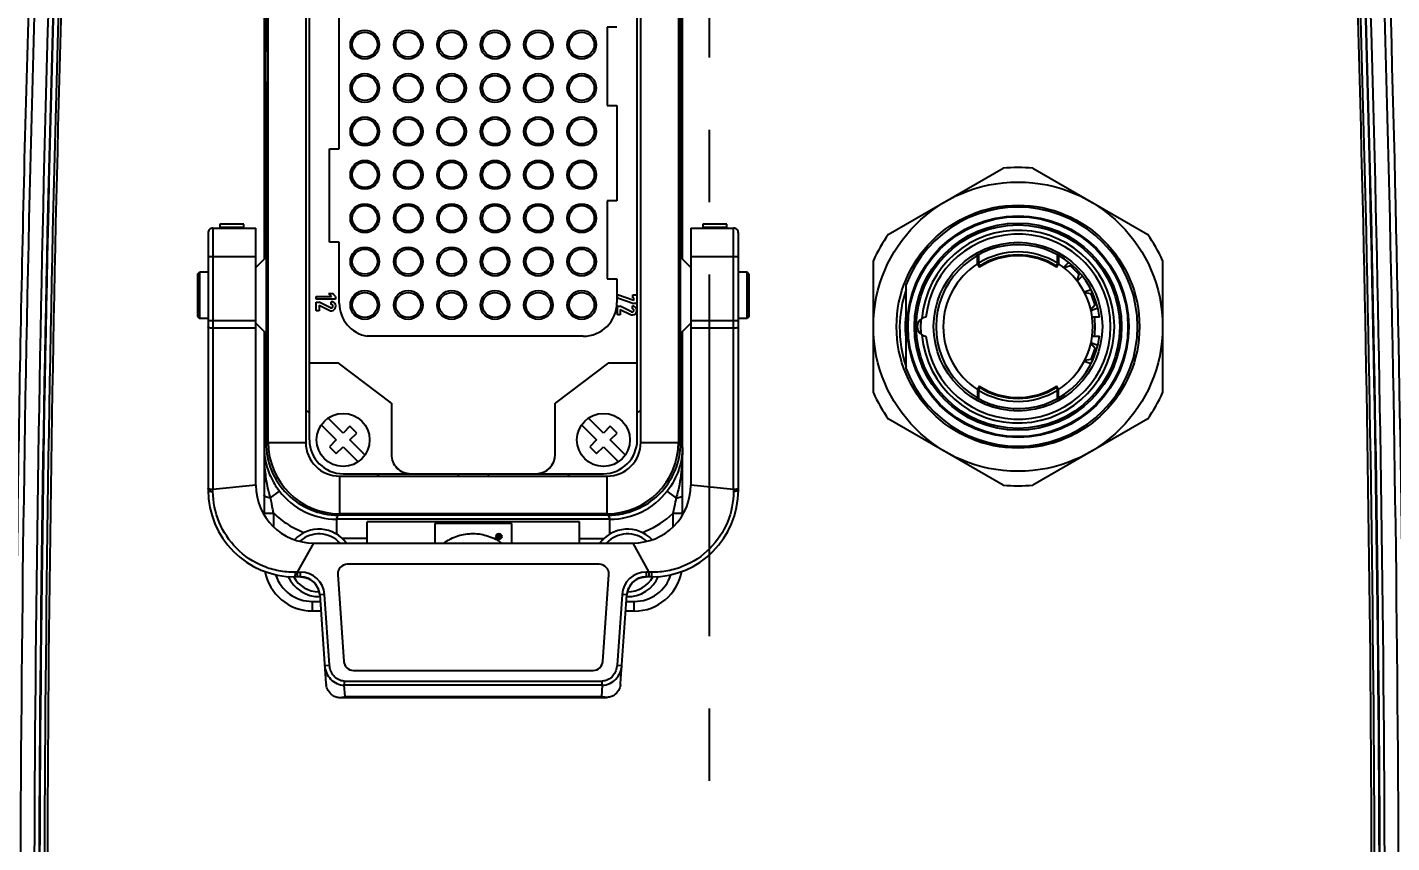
# Model space of a CAD drawing. Header units: millimetres. Extents: x 5828 to 6704, y 123 to 421.
# Drawn here: x 6359.68 to 6366.76, y 234.54 to 238.76 of the extents above; entities that cross this region are included whole.
import ezdxf

# ---------------------------------------------------------------- set-up
doc = ezdxf.new("R2010")
doc.units = ezdxf.units.MM
doc.linetypes.add('CENTER', pattern=[0.6, 0.375, -0.075, 0.075, -0.075])
for name, color, linetype in [('中心线', 7, 'Continuous'), ('外形图', 7, 'Continuous'), ('尺寸标注', 7, 'Continuous')]:
    doc.layers.add(name, color=color, linetype=linetype)
doc.styles.add('微软雅黑', font='msyh.ttc', dxfattribs={"height": 1.5})
doc.dimstyles.new('尺寸标注_1_20比例', dxfattribs={"dimtxt": 1.5, "dimasz": 1.25, "dimexe": 0.5, "dimexo": 0.4, "dimgap": 0.5, "dimtad": 1, "dimdec": 1, "dimlfac": 20, "dimdsep": 46, "dimtxsty": '微软雅黑', "dimcen": 0.09, "dimadec": 0, "dimazin": 0, "dimtp": 0.01, "dimtm": 0.01, "dimtfac": 1, "dimtdec": 1, "dimtofl": 0, "dimtmove": 0, "dimatfit": 3, "dimfxl": 1, "dimtolj": 1, "dimarcsym": 0})

# ---------------------------------------------------------------- blocks, each defined once
blk = doc.blocks.new('*D1095')
at = {"layer": 'Defpoints', "color": 0}
for p in [(6363.2184, 243.411), (6372.7472, 243.411), (6363.2184, 233.8858)]:
    blk.add_point(p, dxfattribs=at)
at = {"layer": '尺寸标注', "color": 0, "lineweight": -2}
for p, q in [((6363.6184, 243.411), (6373.2472, 243.411)), ((6372.7472, 235.1358), (6372.7472, 242.161)), ((6363.6184, 233.8858), (6373.2472, 233.8858))]:
    blk.add_line(p, q, dxfattribs=at)
at = {"layer": '尺寸标注', "color": 0}
for points in [[(6372.9555, 242.161), (6372.5388, 242.161), (6372.7472, 243.411)], [(6372.5388, 235.1358), (6372.9555, 235.1358), (6372.7472, 233.8858)]]:
    blk.add_solid(points, dxfattribs=at)
at = {"layer": '尺寸标注', "color": 0, "insert": (6371.4681, 238.6484), "char_height": 1.5, "attachment_point": 5, "rotation": 90, "style": '微软雅黑'}
blk.add_mtext('\\A1;\\A1;190', dxfattribs=at)

msp = doc.modelspace()

# ---------------------------------------------------------------- linework, layer by layer
at = {"layer": '中心线', "linetype": 'CENTER', "ltscale": 5}
msp.add_line((6363.2184, 232.6078), (6363.2184, 284.1719), dxfattribs=at)
at = {"layer": '外形图', "color": 7, "linetype": 'Continuous'}
for p, q in [((6360.9184, 240.5147), (6360.9184, 238.6434)), ((6360.9297, 236.6122), (6360.9297, 240.5122)), ((6361.1247, 240.5122), (6361.1247, 236.6122)), ((6361.1434, 236.6247), (6361.1434, 240.4997)), ((6362.8434, 236.6247), (6362.8434, 240.4997)), ((6362.8622, 236.6122), (6362.8622, 240.5122)), ((6363.0572, 240.5122), (6363.0572, 236.6122)), ((6363.0684, 236.6097), (6363.0684, 240.5147)), ((6360.9089, 239.5618), (6360.9089, 237.5625)), ((6363.0784, 237.562), (6363.0784, 239.5623)), ((6361.2984, 238.1347), (6361.2984, 238.9897)), ((6362.7384, 238.7647), (6362.6884, 238.7647)), ((6362.6884, 238.7647), (6362.6884, 238.3597)), ((6360.9157, 238.6434), (6360.9297, 238.6434)), ((6360.9157, 238.6434), (6360.9157, 238.4809)), ((6360.9157, 238.4809), (6360.9297, 238.4809)), ((6360.9184, 238.4809), (6360.9184, 236.6097)), ((6362.6884, 238.3597), (6362.7384, 238.3597)), ((6362.7384, 238.3597), (6362.7384, 237.8647)), ((6361.2484, 238.1347), (6361.2984, 238.1347)), ((6361.2484, 237.6497), (6361.2484, 238.1347)), ((6364.1458, 237.6898), (6364.7411, 238.0335)), ((6364.8958, 238.0335), (6365.4911, 237.6898)), ((6362.7384, 237.8647), (6362.6884, 237.8647)), ((6362.6884, 237.8647), (6362.6884, 237.4597)), ((6360.6184, 237.6979), (6360.6184, 236.3647)), ((6360.6434, 237.7229), (6360.8656, 237.7229)), ((6360.6434, 237.7229), (6360.6435, 236.3672)), ((6360.8031, 237.7435), (6360.6781, 237.7435)), ((6360.6781, 237.7435), (6360.6781, 237.7229)), ((6360.8031, 237.7433), (6360.6781, 237.7433)), ((6360.6781, 237.7274), (6360.8031, 237.7274)), ((6360.8031, 237.7229), (6360.8031, 237.7435)), ((6360.8656, 236.3897), (6360.8656, 237.7229)), ((6363.1213, 237.7229), (6363.3434, 237.7229)), ((6363.1213, 237.7229), (6363.1213, 236.3897)), ((6363.3087, 237.7435), (6363.1837, 237.7435)), ((6363.1837, 237.7435), (6363.1837, 237.7229)), ((6363.3087, 237.7433), (6363.1837, 237.7433)), ((6363.1837, 237.7274), (6363.3087, 237.7274)), ((6363.3087, 237.7229), (6363.3087, 237.7435)), ((6363.3434, 236.3672), (6363.3434, 237.7229)), ((6363.3684, 236.3647), (6363.3684, 237.6979)), ((6361.2984, 237.6497), (6361.2484, 237.6497)), ((6361.2984, 237.3346), (6361.2984, 237.6497)), ((6360.8656, 237.5747), (6360.6184, 237.5747)), ((6360.8656, 237.5192), (6360.9161, 237.5697)), ((6363.1213, 237.5192), (6363.0708, 237.5697)), ((6363.3684, 237.5747), (6363.1213, 237.5747)), ((6364.0684, 236.8685), (6364.0684, 237.5559)), ((6364.6084, 237.5378), (6364.6084, 237.5817)), ((6364.6134, 237.5845), (6364.6134, 237.541)), ((6365.0234, 237.541), (6365.0234, 237.5845)), ((6365.0284, 237.5817), (6365.0284, 237.5378)), ((6365.5684, 237.5559), (6365.5684, 236.8685)), ((6360.5634, 237.4847), (6360.5734, 237.4947)), ((6360.5634, 237.4847), (6360.5634, 237.2647)), ((6360.6184, 237.4947), (6360.5734, 237.4947)), ((6360.5734, 237.4947), (6360.5734, 237.2547)), ((6363.4134, 237.4947), (6363.3684, 237.4947)), ((6363.4234, 237.4847), (6363.4134, 237.4947)), ((6363.4134, 237.2547), (6363.4134, 237.4947)), ((6363.4234, 237.2647), (6363.4234, 237.4847)), ((6364.6084, 237.5378), (6364.6193, 237.521)), ((6364.6214, 237.5283), (6364.6134, 237.541)), ((6365.0234, 237.541), (6365.0155, 237.5283)), ((6365.0176, 237.521), (6365.0284, 237.5378)), ((6365.0815, 237.546), (6365.0548, 237.5192)), ((6365.0907, 237.5268), (6365.0567, 237.5177)), ((6365.0907, 237.5268), (6365.097, 237.5332)), ((6365.1331, 237.4844), (6365.0907, 237.5268)), ((6365.1331, 237.4844), (6365.124, 237.4505)), ((6365.1394, 237.4907), (6365.1331, 237.4844)), ((6362.6884, 237.4597), (6362.7384, 237.4597)), ((6362.7384, 237.4597), (6362.7384, 237.3372)), ((6364.2384, 236.9931), (6364.2384, 237.4313)), ((6365.1255, 237.4485), (6365.1522, 237.4753)), ((6361.1784, 237.3397), (6361.1934, 237.3397)), ((6361.1784, 237.2947), (6361.1784, 237.3397)), ((6361.1789, 237.369), (6361.2579, 237.369)), ((6361.1789, 237.354), (6361.1789, 237.369)), ((6361.2789, 237.354), (6361.1789, 237.354)), ((6361.2526, 237.3105), (6361.1934, 237.3397)), ((6361.2432, 237.384), (6361.2642, 237.384)), ((6361.2432, 237.384), (6361.2579, 237.369)), ((6361.2564, 237.3265), (6361.2564, 237.3415)), ((6361.2789, 237.369), (6361.2642, 237.384)), ((6361.2789, 237.369), (6361.2789, 237.354)), ((6362.8259, 237.3481), (6362.7409, 237.3772)), ((6362.7409, 237.3613), (6362.7409, 237.3772)), ((6362.7409, 237.3613), (6362.8259, 237.3322)), ((6362.8203, 237.3772), (6362.8409, 237.3772)), ((6362.8203, 237.3622), (6362.8203, 237.3772)), ((6362.8259, 237.3622), (6362.8203, 237.3622)), ((6362.8259, 237.3481), (6362.8259, 237.3622)), ((6362.8409, 237.3772), (6362.8409, 237.3322)), ((6365.1979, 237.4035), (6365.1624, 237.3906)), ((6365.1982, 237.3823), (6365.1636, 237.3884)), ((6365.1982, 237.3823), (6365.2066, 237.3854)), ((6365.2187, 237.3259), (6365.1982, 237.3823)), ((6360.5634, 237.2647), (6360.5734, 237.2547)), ((6361.1934, 237.2947), (6361.1784, 237.2947)), ((6361.1934, 237.323), (6361.246, 237.297)), ((6361.1934, 237.323), (6361.1934, 237.2947)), ((6362.7405, 237.3179), (6362.7555, 237.3179)), ((6362.7405, 237.2729), (6362.7405, 237.3179)), ((6362.7555, 237.2729), (6362.7405, 237.2729)), ((6362.8147, 237.2887), (6362.7555, 237.3179)), ((6362.7555, 237.3012), (6362.8081, 237.2753)), ((6362.7555, 237.3012), (6362.7555, 237.2729)), ((6362.8184, 237.3047), (6362.8184, 237.3197)), ((6362.8409, 237.3322), (6362.8259, 237.3322)), ((6363.4234, 237.2647), (6363.4134, 237.2547)), ((6365.2187, 237.3259), (6365.1961, 237.299)), ((6365.1966, 237.2966), (6365.2321, 237.3095)), ((6365.2271, 237.329), (6365.2187, 237.3259)), ((6360.6184, 237.2547), (6360.5734, 237.2547)), ((6360.6184, 237.2449), (6360.8656, 237.2449)), ((6360.8656, 237.2036), (6360.6435, 237.2036)), ((6360.8656, 237.2302), (6360.9161, 237.1797)), ((6363.1213, 237.2302), (6363.0708, 237.1797)), ((6363.1213, 237.2449), (6363.3684, 237.2449)), ((6363.3434, 237.2036), (6363.1213, 237.2036)), ((6363.4134, 237.2547), (6363.3684, 237.2547)), ((6365.2405, 237.2622), (6365.2027, 237.2622)), ((6360.9089, 237.1868), (6360.9089, 236.5863)), ((6362.5634, 237.1622), (6361.4434, 237.1622)), ((6363.0784, 236.2382), (6363.0784, 237.1873)), ((6365.2187, 237.0984), (6365.1961, 237.1253)), ((6365.2321, 237.1148), (6365.1966, 237.1277)), ((6365.2027, 237.1622), (6365.2405, 237.1622)), ((6365.1982, 237.042), (6365.2187, 237.0984)), ((6365.2187, 237.0984), (6365.2271, 237.0954)), ((6361.1434, 237.0247), (6361.293, 237.0247)), ((6361.5684, 236.8147), (6361.293, 237.0247)), ((6362.6939, 237.0247), (6362.4184, 236.8147)), ((6362.6939, 237.0247), (6362.8434, 237.0247)), ((6365.1624, 237.0338), (6365.1979, 237.0208)), ((6365.1982, 237.042), (6365.1636, 237.0359)), ((6365.2066, 237.039), (6365.1982, 237.042)), ((6364.6193, 236.9033), (6364.6084, 236.8865)), ((6364.6084, 236.8865), (6364.6084, 236.8427)), ((6364.6134, 236.8833), (6364.6214, 236.8961)), ((6364.6134, 236.8833), (6364.6134, 236.8399)), ((6365.0155, 236.8961), (6365.0234, 236.8833)), ((6365.0284, 236.8865), (6365.0176, 236.9033)), ((6365.0234, 236.8399), (6365.0234, 236.8833)), ((6365.0284, 236.8427), (6365.0284, 236.8865)), ((6361.5684, 236.8147), (6361.5684, 236.5497)), ((6362.4184, 236.5497), (6362.4184, 236.8147)), ((6361.2052, 236.7026), (6361.2831, 236.6247)), ((6361.3184, 236.66), (6361.2405, 236.738)), ((6362.5552, 236.7026), (6362.6331, 236.6247)), ((6362.6684, 236.66), (6362.5905, 236.738)), ((6364.7411, 236.3908), (6364.1458, 236.7345)), ((6365.4911, 236.7345), (6364.8958, 236.3908)), ((6361.3538, 236.6954), (6361.3184, 236.66)), ((6361.3892, 236.66), (6361.3538, 236.6954)), ((6361.3538, 236.6247), (6361.3892, 236.66)), ((6362.7038, 236.6954), (6362.6684, 236.66)), ((6362.7392, 236.66), (6362.7038, 236.6954)), ((6362.7038, 236.6247), (6362.7392, 236.66)), ((6360.9184, 236.6097), (6360.9084, 236.5863)), ((6360.9297, 236.6122), (6361.1247, 236.6122)), ((6361.2831, 236.6247), (6361.2477, 236.5893)), ((6361.2477, 236.5893), (6361.2831, 236.554)), ((6361.2831, 236.554), (6361.3184, 236.5893)), ((6361.3184, 236.5893), (6361.3964, 236.5114)), ((6361.4317, 236.5467), (6361.3538, 236.6247)), ((6362.6331, 236.6247), (6362.5977, 236.5893)), ((6362.5977, 236.5893), (6362.6331, 236.554)), ((6362.6331, 236.554), (6362.6684, 236.5893)), ((6362.6684, 236.5893), (6362.7464, 236.5114)), ((6362.7817, 236.5467), (6362.7038, 236.6247)), ((6362.8622, 236.6122), (6363.0572, 236.6122)), ((6363.0784, 236.5863), (6363.0684, 236.6097)), ((6360.9089, 236.5512), (6360.9089, 236.2375)), ((6361.2997, 236.4372), (6362.6872, 236.4372)), ((6361.2997, 236.4372), (6361.2997, 236.2422)), ((6361.3184, 236.4497), (6362.6684, 236.4497)), ((6362.6872, 236.2422), (6362.6872, 236.4372)), ((6360.8656, 236.3897), (6360.6435, 236.3672)), ((6360.6435, 236.3575), (6360.6435, 236.3672)), ((6360.9418, 236.3246), (6360.9876, 236.3599)), ((6363.0451, 236.3246), (6362.9993, 236.3599)), ((6363.3434, 236.3672), (6363.1213, 236.3897)), ((6363.3434, 236.3672), (6363.3434, 236.3575)), ((6360.9584, 236.2436), (6360.9084, 236.2436)), ((6360.9584, 236.1745), (6360.9584, 236.2436)), ((6361.2845, 236.214), (6361.2934, 236.2347)), ((6362.7024, 236.214), (6361.2845, 236.214)), ((6361.2845, 236.214), (6361.2845, 236.1366)), ((6362.6935, 236.2347), (6361.2934, 236.2347)), ((6362.6872, 236.2422), (6361.2997, 236.2422)), ((6362.6935, 236.2347), (6362.7024, 236.214)), ((6362.7024, 236.1366), (6362.7024, 236.214)), ((6363.0784, 236.2436), (6363.0284, 236.2436)), ((6363.0284, 236.2436), (6363.0284, 236.1743)), ((6362.5434, 236.2006), (6361.4434, 236.2006)), ((6361.4434, 236.0897), (6361.4434, 236.2006)), ((6362.1934, 236.1922), (6361.7934, 236.1922)), ((6361.7934, 236.1922), (6361.7934, 236.0897)), ((6362.1934, 236.0897), (6362.1934, 236.1922)), ((6362.5434, 236.0897), (6362.5434, 236.2006)), ((6361.0823, 235.9396), (6361.1656, 236.0897)), ((6361.1656, 236.0897), (6362.8213, 236.0897)), ((6361.4434, 236.114), (6361.314, 236.114)), ((6362.1274, 236.131), (6362.1213, 236.131)), ((6362.1213, 236.131), (6362.1213, 236.1176)), ((6362.1213, 236.1176), (6362.1245, 236.1176)), ((6362.1263, 236.1286), (6362.1245, 236.1286)), ((6362.1245, 236.1286), (6362.1245, 236.1253)), ((6362.1245, 236.1253), (6362.1263, 236.1253)), ((6362.1289, 236.1176), (6362.1245, 236.1227)), ((6362.1245, 236.1176), (6362.1245, 236.1227)), ((6362.1283, 236.1229), (6362.1325, 236.1176)), ((6362.1289, 236.1176), (6362.1325, 236.1176)), ((6362.5434, 236.114), (6362.6729, 236.114)), ((6362.8213, 236.0897), (6362.9046, 235.9396)), ((6361.0823, 235.9396), (6361.0688, 235.9392)), ((6361.0823, 235.9396), (6361.0975, 235.9397)), ((6361.0823, 235.9147), (6361.0823, 235.9396)), ((6361.0975, 235.9147), (6361.0975, 235.9397)), ((6361.2902, 235.9262), (6361.3216, 235.4762)), ((6362.6468, 235.9797), (6361.3401, 235.9797)), ((6362.6653, 235.4762), (6362.6967, 235.9262)), ((6362.9046, 235.9396), (6362.8893, 235.9397)), ((6362.8894, 235.9397), (6362.8894, 235.9147)), ((6362.9046, 235.9396), (6362.9046, 235.9147)), ((6362.9181, 235.9392), (6362.9046, 235.9396)), ((6361.0975, 235.9147), (6361.0684, 235.9147)), ((6361.123, 235.9112), (6361.1269, 235.9101)), ((6361.151, 235.8987), (6361.155, 235.896)), ((6362.8298, 235.8944), (6362.8342, 235.8976)), ((6362.9184, 235.9147), (6362.8894, 235.9147)), ((6361.1584, 235.7872), (6361.1996, 235.7872)), ((6361.1584, 235.7872), (6361.1584, 235.7372)), ((6361.1962, 235.8267), (6361.1971, 235.8211)), ((6361.2222, 235.8234), (6361.1972, 235.8217)), ((6361.1972, 235.8217), (6361.2294, 235.3621)), ((6361.2478, 235.4576), (6361.2222, 235.8234)), ((6362.7647, 235.8234), (6362.7391, 235.4576)), ((6362.7575, 235.3621), (6362.7897, 235.8217)), ((6362.7897, 235.8217), (6362.7647, 235.8234)), ((6362.7872, 235.7872), (6362.8284, 235.7872)), ((6362.7898, 235.8208), (6362.7903, 235.8241)), ((6362.8284, 235.7372), (6362.8284, 235.7872)), ((6361.2031, 235.7372), (6361.1585, 235.7372)), ((6362.8284, 235.7372), (6362.7837, 235.7372)), ((6361.2228, 235.4559), (6361.2478, 235.4576)), ((6361.3715, 235.4297), (6362.6154, 235.4297)), ((6362.7391, 235.4576), (6362.7641, 235.4559)), ((6361.3243, 235.3744), (6362.6626, 235.3744)), ((6361.3243, 235.3744), (6361.3243, 235.3532)), ((6362.6626, 235.3532), (6361.3243, 235.3532)), ((6361.3285, 235.2935), (6361.3243, 235.3532)), ((6362.6626, 235.3532), (6362.6584, 235.2935)), ((6362.6626, 235.3532), (6362.6626, 235.3744)), ((6361.3017, 235.2897), (6362.6852, 235.2897)), ((6361.3285, 235.2935), (6362.6584, 235.2935))]:
    msp.add_line(p, q, dxfattribs=at)
for points in [[(6361.0823, 235.9147), (6361.0823, 235.9166), (6361.0823, 235.922), (6361.0823, 235.9301)], [(6361.0976, 235.9147), (6361.0985, 235.9147), (6361.101, 235.9146), (6361.1042, 235.9144), (6361.1076, 235.9141), (6361.1112, 235.9136), (6361.1151, 235.913), (6361.119, 235.9122), (6361.123, 235.9112)], [(6361.1269, 235.9101), (6361.1309, 235.9087), (6361.1349, 235.9072), (6361.1389, 235.9054), (6361.1429, 235.9034), (6361.147, 235.9012), (6361.151, 235.8987)], [(6361.155, 235.896), (6361.159, 235.8929), (6361.163, 235.8896), (6361.1668, 235.8859), (6361.1706, 235.882)], [(6361.1706, 235.882), (6361.1742, 235.8777), (6361.1776, 235.8731)], [(6361.1776, 235.8731), (6361.1808, 235.8683), (6361.1838, 235.8631)], [(6361.1838, 235.8631), (6361.1866, 235.8577), (6361.189, 235.8521), (6361.1912, 235.8462), (6361.1931, 235.8402)], [(6362.793, 235.8374), (6362.795, 235.8441), (6362.7973, 235.8508), (6362.8001, 235.8572)], [(6362.8001, 235.8572), (6362.8031, 235.8632), (6362.8064, 235.8688)], [(6362.8064, 235.8688), (6362.8099, 235.8739), (6362.8135, 235.8787)], [(6362.8135, 235.8787), (6362.8173, 235.8831), (6362.8213, 235.8872), (6362.8255, 235.8909), (6362.8298, 235.8944)], [(6362.8342, 235.8976), (6362.8387, 235.9005), (6362.8433, 235.9031), (6362.8479, 235.9054), (6362.8525, 235.9074), (6362.8572, 235.9091)], [(6362.8572, 235.9091), (6362.8617, 235.9106), (6362.8662, 235.9118), (6362.8706, 235.9128), (6362.8749, 235.9135), (6362.8791, 235.9141), (6362.8829, 235.9144), (6362.8863, 235.9146), (6362.8884, 235.9147), (6362.8893, 235.9147)], [(6361.1931, 235.8401), (6361.1948, 235.8336), (6361.1962, 235.8267)], [(6362.7903, 235.8241), (6362.7915, 235.8306), (6362.793, 235.8374)]]:
    msp.add_lwpolyline(points, dxfattribs=at)
for centre, radius in [((6361.4309, 238.6747), 0.075), ((6361.4309, 238.6747), 0.065), ((6361.6559, 238.6747), 0.075), ((6361.6559, 238.6747), 0.065), ((6361.8809, 238.6747), 0.075), ((6361.8809, 238.6747), 0.065), ((6362.1059, 238.6747), 0.075), ((6362.1059, 238.6747), 0.065), ((6362.3309, 238.6747), 0.075), ((6362.3309, 238.6747), 0.065), ((6362.5559, 238.6747), 0.075), ((6362.5559, 238.6747), 0.065), ((6361.4309, 238.4497), 0.075), ((6361.4309, 238.4497), 0.065), ((6361.6559, 238.4497), 0.075), ((6361.6559, 238.4497), 0.065), ((6361.8809, 238.4497), 0.075), ((6361.8809, 238.4497), 0.065), ((6362.1059, 238.4497), 0.075), ((6362.1059, 238.4497), 0.065), ((6362.3309, 238.4497), 0.075), ((6362.3309, 238.4497), 0.065), ((6362.5559, 238.4497), 0.075), ((6362.5559, 238.4497), 0.065), ((6361.4309, 238.2247), 0.075), ((6361.4309, 238.2247), 0.065), ((6361.6559, 238.2247), 0.075), ((6361.6559, 238.2247), 0.065), ((6361.8809, 238.2247), 0.075), ((6361.8809, 238.2247), 0.065), ((6362.1059, 238.2247), 0.075), ((6362.1059, 238.2247), 0.065), ((6362.3309, 238.2247), 0.075), ((6362.3309, 238.2247), 0.065), ((6362.5559, 238.2247), 0.075), ((6362.5559, 238.2247), 0.065), ((6361.4309, 237.9997), 0.075), ((6361.4309, 237.9997), 0.065), ((6361.6559, 237.9997), 0.075), ((6361.6559, 237.9997), 0.065), ((6361.8809, 237.9997), 0.075), ((6361.8809, 237.9997), 0.065), ((6362.1059, 237.9997), 0.075), ((6362.1059, 237.9997), 0.065), ((6362.3309, 237.9997), 0.075), ((6362.3309, 237.9997), 0.065), ((6362.5559, 237.9997), 0.075), ((6362.5559, 237.9997), 0.065), ((6364.8184, 237.2122), 0.75), ((6361.4309, 237.7747), 0.075), ((6361.4309, 237.7747), 0.065), ((6361.6559, 237.7747), 0.075), ((6361.6559, 237.7747), 0.065), ((6361.8809, 237.7747), 0.075), ((6361.8809, 237.7747), 0.065), ((6362.1059, 237.7747), 0.075), ((6362.1059, 237.7747), 0.065), ((6362.3309, 237.7747), 0.075), ((6362.3309, 237.7747), 0.065), ((6362.5559, 237.7747), 0.075), ((6362.5559, 237.7747), 0.065), ((6364.8184, 237.2122), 0.63), ((6364.8184, 237.2122), 0.575), ((6364.8184, 237.2122), 0.5725), ((6364.8184, 237.2122), 0.57), ((6364.8184, 237.2122), 0.5375), ((6364.8184, 237.2122), 0.5275), ((6361.4309, 237.5497), 0.075), ((6361.6559, 237.5497), 0.075), ((6361.8809, 237.5497), 0.075), ((6362.1059, 237.5497), 0.075), ((6362.3309, 237.5497), 0.075), ((6362.5559, 237.5497), 0.075), ((6364.8184, 237.2122), 0.4375), ((6361.4309, 237.5497), 0.065), ((6361.6559, 237.5497), 0.065), ((6361.8809, 237.5497), 0.065), ((6362.1059, 237.5497), 0.065), ((6362.3309, 237.5497), 0.065), ((6362.5559, 237.5497), 0.065), ((6361.4309, 237.3247), 0.075), ((6361.4309, 237.3247), 0.065), ((6361.6559, 237.3247), 0.075), ((6361.6559, 237.3247), 0.065), ((6361.8809, 237.3247), 0.075), ((6361.8809, 237.3247), 0.065), ((6362.1059, 237.3247), 0.075), ((6362.1059, 237.3247), 0.065), ((6362.3309, 237.3247), 0.075), ((6362.3309, 237.3247), 0.065), ((6362.5559, 237.3247), 0.075), ((6362.5559, 237.3247), 0.065), ((6361.3184, 236.6247), 0.1375), ((6362.6684, 236.6247), 0.1375), ((6362.1266, 236.1242), 0.0147), ((6362.1265, 236.1243), 0.0105)]:
    msp.add_circle(centre, radius, dxfattribs=at)
for centre, radius, start, end in [((6532.3702, 233.8138), 172.7267, 177.199864, 180), ((6532.3702, 233.8138), 172.6548, 177.199864, 179.959524), ((6532.3702, 233.8138), 172.6298, 177.199864, 179.959524), ((6532.3702, 233.8138), 172.6272, 177.199864, 179.958649), ((6532.3702, 233.8138), 172.6022, 177.199864, 179.958649), ((6532.3702, 233.8276), 172.5872, 177.211319, 179.855486), ((6194.0667, 233.8276), 172.5872, 0.144514, 2.788681), ((6194.0667, 233.8138), 172.6022, 0.041351, 2.800136), ((6194.0667, 233.8138), 172.6272, 0.041351, 2.800136), ((6194.0667, 233.8138), 172.6298, 0.040476, 2.800136), ((6194.0667, 233.8138), 172.6548, 0.040476, 2.800136), ((6194.0667, 233.8138), 172.7267, 0, 2.800136), ((6190.4871, 233.7563), 176.3379, 0.280545, 2.76226), ((6364.8184, 237.2122), 0.825, 84.61998, 95.38002), ((6364.8184, 237.2122), 0.62, 200.69354, 159.30646), ((6360.6434, 237.6979), 0.025, 90, 180.00058), ((6363.3434, 237.6979), 0.025, 359.9995, 90), ((6364.8184, 237.2122), 0.825, 144.61998, 155.38002), ((6364.8184, 237.2122), 0.5, 184.92394, 175.07606), ((6364.8184, 237.2122), 0.48, 185.94994, 174.04989), ((6364.8184, 237.2122), 0.825, 24.61998, 35.38002), ((6364.8184, 237.2122), 0.425, 6.75633, 353.24367), ((6364.8184, 237.2122), 0.3875, 58.05991, 121.94009), ((6364.8184, 237.2122), 0.3675, 57.18451, 122.81549), ((6364.8184, 237.2122), 0.3725, 58.05991, 121.94009), ((6364.8184, 237.2122), 0.3875, 122.81549, 237.18451), ((6364.8184, 237.2122), 0.3825, 122.00222, 122.81549), ((6364.8184, 237.2122), 0.3825, 57.18451, 57.99778), ((6364.8184, 237.2122), 0.3875, 302.81549, 57.18451), ((6364.8212, 237.2046), 0.6166, 160.93701, 179.29174), ((6361.2564, 237.318), 0.0234, 243.71823, 90), ((6361.4734, 237.3346), 0.175, 180.00002, 260.12915), ((6362.5634, 237.3372), 0.175, 270.00009, 0.00002), ((6361.2564, 237.318), 0.00844, 243.71823, 90), ((6362.8184, 237.2963), 0.0234, 243.71823, 90), ((6362.8184, 237.2963), 0.00844, 243.71823, 90), ((6364.8184, 237.2122), 0.585, 172.50357, 187.49643), ((6364.8199, 237.2053), 0.6153, 179.35845, 199.0803), ((6364.3459, 237.2122), 0.05, 95.64016, 264.35941), ((6364.8184, 237.2122), 0.505, 175.54209, 184.45791), ((6364.8184, 237.2122), 0.4, 352.81924, 7.18076), ((6364.8184, 237.2122), 0.825, 204.61998, 215.38002), ((6364.8184, 237.2122), 0.3825, 237.18451, 237.99778), ((6364.8184, 237.2122), 0.3875, 238.05991, 301.94009), ((6364.8184, 237.2122), 0.3675, 237.18451, 302.81549), ((6364.8184, 237.2122), 0.3725, 238.05991, 301.94009), ((6364.8184, 237.2122), 0.3825, 302.00222, 302.81549), ((6364.8184, 237.2122), 0.825, 324.61998, 335.38002), ((6361.1762, 236.8338), 0.0754, 226.47128, 244.28496), ((6362.8107, 236.8338), 0.0754, 295.71371, 313.34051), ((6364.825, 237.2096), 0.6222, 238.57217, 247.99687), ((6364.8251, 237.21), 0.6226, 248.00367, 249.66128), ((6362.2103, 236.5888), 1.3018, 180.10482, 181.65995), ((6361.2725, 236.5889), 0.364, 180.40679, 181.82383), ((6361.2749, 236.589), 0.3665, 181.8264, 185.92985), ((6361.2934, 236.6096), 0.3749, 179.9908, 269.99429), ((6361.2997, 236.6122), 0.37, 180, 270), ((6361.2997, 236.6122), 0.175, 180, 270), ((6361.3184, 236.6247), 0.175, 180.00004, 270), ((6362.6684, 236.6247), 0.175, 269.99999, 359.99992), ((6362.6872, 236.6122), 0.37, 270, 0), ((6362.6872, 236.6122), 0.175, 270, 0), ((6362.6935, 236.6096), 0.3749, 270.00105, 0.00943), ((6364.8256, 237.2121), 0.6247, 249.68749, 289.20998), ((6364.8601, 237.2201), 0.622, 276.19494, 285.96569), ((6362.1394, 236.5869), 1.2309, 181.66465, 182.9014), ((6362.1059, 236.5853), 1.1974, 182.90537, 183.34705), ((6361.276, 236.5891), 0.3676, 185.92887, 191.51533), ((6361.6684, 236.5497), 0.1, 180.00006, 270.00008), ((6362.3184, 236.5497), 0.1, 270.00018, 0.00002), ((6361.5648, 236.4772), 0.0752, 201.48211, 212.25535), ((6361.9934, 236.4327), 0.0795, 167.67464, 176.77226), ((6361.9934, 236.4327), 0.0795, 3.22774, 12.32536), ((6362.422, 236.4773), 0.0753, 327.50528, 338.50032), ((6361.0684, 236.3647), 0.45, 180.00001, 269.99999), ((6361.1656, 236.3897), 0.3, 180, 269.99988), ((6361.2844, 236.5888), 0.3748, 217.63266, 270.00541), ((6362.7025, 236.5888), 0.3748, 269.99459, 322.36734), ((6362.8213, 236.3897), 0.3, 269.99979, 0), ((6362.9184, 236.3647), 0.45, 270.00001, 0), ((6364.8184, 237.2122), 0.825, 264.61998, 275.38002), ((6361.1934, 235.9872), 0.175, 36.17396, 135.95996), ((6361.1934, 235.9872), 0.15, 43.40627, 131.59033), ((6362.7934, 235.9872), 0.175, 44.05331, 143.81397), ((6362.7934, 235.9872), 0.15, 48.43718, 136.62194), ((6362.7034, 236.5875), 0.4732, 290.61455, 293.2454), ((6361.9987, 235.9003), 0.237, 60.62993, 62.27461), ((6362.0005, 235.9036), 0.2332, 59.92863, 60.62738), ((6362.0018, 235.9058), 0.2306, 59.01951, 59.92901), ((6362.003, 235.9078), 0.2283, 58.45651, 59.01892), ((6362.0083, 235.9161), 0.2185, 52.62696, 58.49476), ((6362.1263, 236.1269), 0.00167, 269.99282, 89.99641), ((6362.1274, 236.1269), 0.00412, 281.62629, 89.99968), ((6361.1589, 235.9877), 0.25, 189.99132, 270.01236), ((6361.1584, 235.9872), 0.2, 197.96474, 270), ((6361.0975, 235.8147), 0.125, 3.99741, 90.00168), ((6361.3401, 235.9297), 0.05, 90, 184), ((6362.6468, 235.9297), 0.05, 356, 90), ((6362.8894, 235.8147), 0.125, 90.04636, 176.00173), ((6362.8284, 235.9872), 0.25, 270, 349.98699), ((6362.8284, 235.9872), 0.2, 270, 342.14571), ((6361.1934, 235.9872), 0.175, 203.12345, 271.59569), ((6361.1934, 235.9872), 0.15, 208.90726, 269.86562), ((6361.0975, 235.8147), 0.1, 3.9994, 90), ((6362.7934, 235.9872), 0.175, 268.38693, 336.81692), ((6362.8894, 235.8147), 0.1, 90, 176.00027), ((6362.7934, 235.9872), 0.15, 269.86562, 331.09669), ((6361.3715, 235.4797), 0.05, 184, 270), ((6362.6154, 235.4797), 0.05, 270, 356)]:
    msp.add_arc(centre, radius, start, end, dxfattribs=at)
for points, knots in [([(6359.8168, 242.2544), (6359.7856, 241.6186), (6359.7319, 240.3466), (6359.6708, 238.438), (6359.6298, 236.529), (6359.6186, 235.2561), (6359.6141, 234.6198)], [0, 0, 0, 0, 0.250016, 0.500043, 0.750061, 1, 1, 1, 1]), ([(6360.6434, 237.2036), (6360.6375, 237.2036), (6360.6294, 237.2044), (6360.6211, 237.2069), (6360.6184, 237.2094), (6360.6184, 237.2105)], [0, 0, 0, 0, 0.66126, 0.879137, 1, 1, 1, 1]), ([(6363.3684, 237.2105), (6363.3684, 237.2094), (6363.3658, 237.2069), (6363.3575, 237.2044), (6363.3494, 237.2036), (6363.3434, 237.2036)], [0, 0, 0, 0, 0.120863, 0.338739, 1, 1, 1, 1]), ([(6363.0784, 236.5863), (6363.0782, 236.5475), (6363.0645, 236.4661), (6363.0251, 236.3934), (6362.9993, 236.3599)], [0, 0, 0, 0, 0.478214, 1, 1, 1, 1]), ([(6363.0784, 236.5864), (6363.0784, 236.5651), (6363.0773, 236.5223), (6363.0722, 236.4577), (6363.0628, 236.3914), (6363.053, 236.3468), (6363.0451, 236.3246)], [0, 0, 0, 0, 0.241756, 0.485141, 0.733159, 1, 1, 1, 1]), ([(6360.9418, 236.3246), (6360.936, 236.3409), (6360.9278, 236.3735), (6360.9169, 236.4372), (6360.9124, 236.4842), (6360.9106, 236.5154)], [0, 0, 0, 0, 0.268872, 0.517434, 1, 1, 1, 1]), ([(6360.9158, 236.5157), (6360.9214, 236.4886), (6360.9393, 236.4333), (6360.9694, 236.3836), (6360.9876, 236.3599)], [0, 0, 0, 0, 0.481329, 1, 1, 1, 1]), ([(6360.6204, 236.3716), (6360.6201, 236.3718), (6360.6192, 236.3725), (6360.6184, 236.3736), (6360.6184, 236.3744)], [0, 0, 0, 0, 0.311516, 1, 1, 1, 1]), ([(6360.6184, 236.3647), (6360.6184, 236.3636), (6360.6209, 236.361), (6360.6294, 236.3583), (6360.6376, 236.3575), (6360.6435, 236.3575)], [0, 0, 0, 0, 0.117269, 0.342026, 1, 1, 1, 1]), ([(6360.6339, 236.3678), (6360.6311, 236.3681), (6360.6265, 236.3689), (6360.622, 236.3705), (6360.6204, 236.3716)], [0, 0, 0, 0, 0.583008, 1, 1, 1, 1]), ([(6361.0688, 235.9392), (6361.0407, 235.9387), (6360.9843, 235.9432), (6360.8769, 235.9748), (6360.7591, 236.0538), (6360.666, 236.1936), (6360.6438, 236.3033), (6360.6435, 236.3575)], [0, 0, 0, 0, 0.127741, 0.254777, 0.506051, 0.753911, 1, 1, 1, 1]), ([(6363.3434, 236.3575), (6363.343, 236.3033), (6363.3209, 236.1936), (6363.2278, 236.0538), (6363.11, 235.9748), (6363.0026, 235.9432), (6362.9462, 235.9387), (6362.9181, 235.9392)], [0, 0, 0, 0, 0.246089, 0.493949, 0.745223, 0.872259, 1, 1, 1, 1]), ([(6363.3684, 236.3647), (6363.3684, 236.3636), (6363.3659, 236.361), (6363.3575, 236.3583), (6363.3493, 236.3575), (6363.3434, 236.3575)], [0, 0, 0, 0, 0.117269, 0.34203, 1, 1, 1, 1]), ([(6363.3611, 236.3693), (6363.3605, 236.3691), (6363.3579, 236.3685), (6363.3552, 236.368), (6363.3531, 236.3678)], [0, 0, 0, 0, 0.227132, 1, 1, 1, 1]), ([(6363.3684, 236.3744), (6363.3684, 236.3733), (6363.3659, 236.3707), (6363.363, 236.3699), (6363.3611, 236.3693)], [0, 0, 0, 0, 0.361916, 1, 1, 1, 1]), ([(6360.9418, 236.3246), (6360.9374, 236.325), (6360.9292, 236.3261), (6360.9186, 236.329), (6360.9113, 236.3321), (6360.9084, 236.3359), (6360.9084, 236.3374)], [0, 0, 0, 0, 0.357954, 0.663406, 0.876224, 1, 1, 1, 1]), ([(6360.9584, 236.2436), (6360.9571, 236.2504), (6360.9516, 236.2774), (6360.9459, 236.3044), (6360.9418, 236.3246)], [0, 0, 0, 0, 0.251835, 1, 1, 1, 1]), ([(6363.0451, 236.3246), (6363.0437, 236.3179), (6363.0382, 236.2909), (6363.0326, 236.2639), (6363.0284, 236.2436)], [0, 0, 0, 0, 0.24775, 1, 1, 1, 1]), ([(6363.0451, 236.3246), (6363.0495, 236.325), (6363.0577, 236.3261), (6363.0683, 236.329), (6363.0756, 236.3321), (6363.0784, 236.3359), (6363.0784, 236.3374)], [0, 0, 0, 0, 0.357954, 0.663406, 0.876224, 1, 1, 1, 1]), ([(6360.9584, 236.2436), (6360.9812, 236.2221), (6361.0311, 236.1835), (6361.0876, 236.1556), (6361.1169, 236.1445)], [0, 0, 0, 0, 0.499989, 1, 1, 1, 1]), ([(6361.8409, 236.0897), (6361.8466, 236.0943), (6361.8583, 236.1023), (6361.8942, 236.1221), (6361.9525, 236.1407), (6362.0196, 236.1401), (6362.0717, 236.127), (6362.0964, 236.1167), (6362.109, 236.1101)], [0, 0, 0, 0, 0.076768, 0.149956, 0.433406, 0.716855, 0.850348, 1, 1, 1, 1]), ([(6361.0688, 235.9392), (6361.0688, 235.9362), (6361.0688, 235.9317), (6361.0688, 235.9259), (6361.0687, 235.9221), (6361.0686, 235.919), (6361.0687, 235.9166), (6361.0684, 235.9156), (6361.0686, 235.9147), (6361.0684, 235.9147)], [0, 0, 0, 0, 0.369889, 0.548854, 0.708343, 0.837363, 0.93001, 0.983191, 1, 1, 1, 1]), ([(6362.9181, 235.9392), (6362.9181, 235.9362), (6362.9181, 235.9317), (6362.9181, 235.9259), (6362.9182, 235.922), (6362.9183, 235.919), (6362.9182, 235.9166), (6362.9185, 235.9156), (6362.9183, 235.9147), (6362.9184, 235.9147)], [0, 0, 0, 0, 0.370081, 0.549124, 0.708652, 0.837661, 0.930244, 0.983319, 1, 1, 1, 1]), ([(6361.2228, 235.4559), (6361.2237, 235.4428), (6361.2299, 235.4166), (6361.2517, 235.3828), (6361.2844, 235.359), (6361.3111, 235.3531), (6361.3243, 235.3532)], [0, 0, 0, 0, 0.249554, 0.499335, 0.74949, 1, 1, 1, 1]), ([(6361.3243, 235.3744), (6361.3141, 235.3744), (6361.2932, 235.3796), (6361.2688, 235.3997), (6361.253, 235.4269), (6361.2485, 235.4473), (6361.2478, 235.4576)], [0, 0, 0, 0, 0.249295, 0.499218, 0.74951, 1, 1, 1, 1]), ([(6362.7391, 235.4576), (6362.7384, 235.4473), (6362.7339, 235.4269), (6362.7181, 235.3997), (6362.6936, 235.3796), (6362.6728, 235.3744), (6362.6626, 235.3744)], [0, 0, 0, 0, 0.25049, 0.500782, 0.750705, 1, 1, 1, 1]), ([(6362.6626, 235.3532), (6362.6758, 235.3531), (6362.7025, 235.359), (6362.7352, 235.3828), (6362.757, 235.4166), (6362.7632, 235.4428), (6362.7641, 235.4559)], [0, 0, 0, 0, 0.250523, 0.500655, 0.75043, 1, 1, 1, 1]), ([(6361.2632, 235.3014), (6361.2545, 235.308), (6361.2394, 235.3238), (6361.2316, 235.3443), (6361.2301, 235.3546)], [0, 0, 0, 0, 0.513055, 1, 1, 1, 1]), ([(6362.7568, 235.3546), (6362.7553, 235.3443), (6362.7475, 235.3238), (6362.7324, 235.308), (6362.7237, 235.3014)], [0, 0, 0, 0, 0.486948, 1, 1, 1, 1]), ([(6361.2632, 235.3014), (6361.2687, 235.2973), (6361.2813, 235.2913), (6361.295, 235.2897), (6361.3017, 235.2897)], [0, 0, 0, 0, 0.507331, 1, 1, 1, 1]), ([(6361.3017, 235.2897), (6361.3039, 235.2897), (6361.3129, 235.29), (6361.3219, 235.2917), (6361.3285, 235.2935)], [0, 0, 0, 0, 0.245787, 1, 1, 1, 1]), ([(6362.6852, 235.2897), (6362.683, 235.2897), (6362.674, 235.29), (6362.665, 235.2917), (6362.6584, 235.2935)], [0, 0, 0, 0, 0.245787, 1, 1, 1, 1]), ([(6362.7237, 235.3014), (6362.7182, 235.2973), (6362.7056, 235.2913), (6362.6919, 235.2897), (6362.6852, 235.2897)], [0, 0, 0, 0, 0.507331, 1, 1, 1, 1])]:
    msp.add_open_spline(points, degree=3, knots=knots, dxfattribs=at)
for points in [[(6360.6434, 236.3672), (6360.6402, 236.3672), (6360.637, 236.3674), (6360.6339, 236.3678)], [(6363.3531, 236.3678), (6363.3499, 236.3674), (6363.3467, 236.3672), (6363.3434, 236.3672)], [(6362.8901, 236.1527), (6362.9409, 236.1743), (6362.9883, 236.2058), (6363.0284, 236.2436)], [(6361.2294, 235.3621), (6361.2295, 235.3596), (6361.2298, 235.3571), (6361.2301, 235.3546)], [(6362.7568, 235.3546), (6362.7571, 235.3571), (6362.7573, 235.3596), (6362.7575, 235.3621)]]:
    msp.add_open_spline(points, degree=3, dxfattribs=at)

# ---------------------------------------------------------------- dimensions: what is measured, and where the dimension line sits
at = {"layer": '尺寸标注'}
dim = msp.add_linear_dim(base=(6372.7472, 243.411), p1=(6363.2184, 233.8858), p2=(6363.2184, 243.411), angle=90, text='\\A1;190', dimstyle='尺寸标注_1_20比例', override={"dimtxsty": '微软雅黑'}, dxfattribs=at)
dim.commit()
dim.dimension.update_dxf_attribs({"geometry": '*D1095', "text_midpoint": (6371.4681, 238.6484)})

doc.saveas('drawing.dxf')
